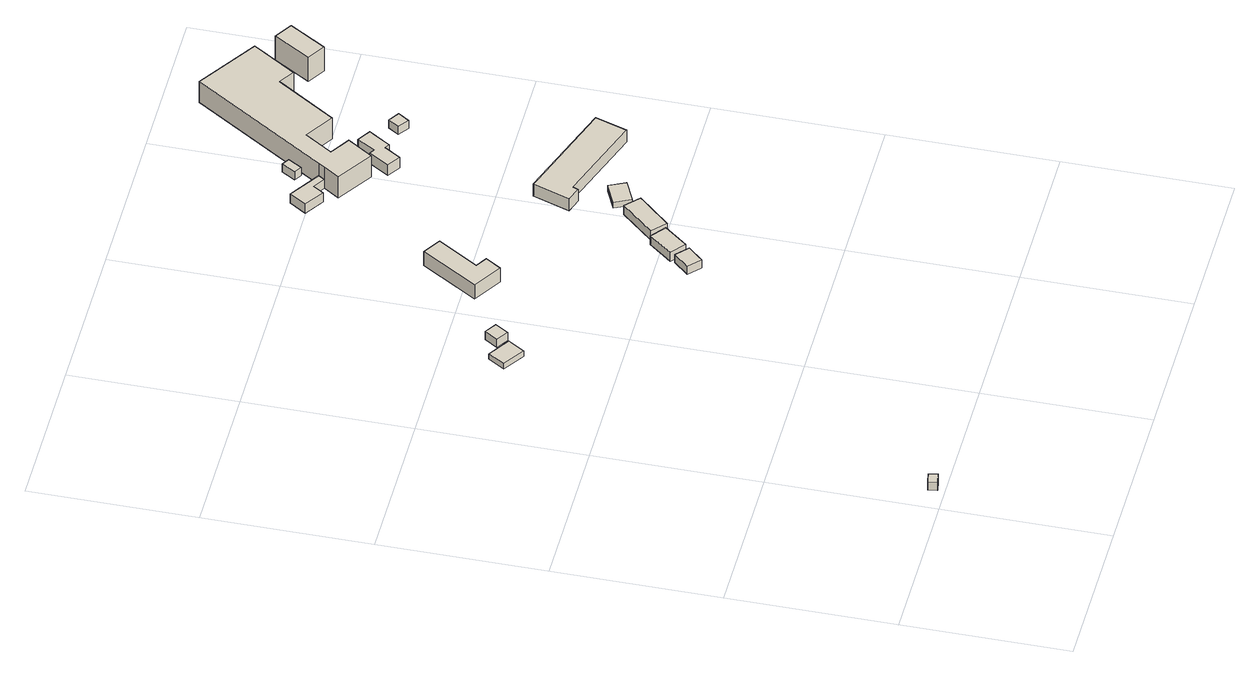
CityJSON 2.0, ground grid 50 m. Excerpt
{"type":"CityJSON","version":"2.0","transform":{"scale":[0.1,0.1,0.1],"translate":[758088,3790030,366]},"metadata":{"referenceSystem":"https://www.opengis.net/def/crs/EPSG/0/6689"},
"CityObjects":{
"building1":{"type":"Building","attributes":{"class":"3001","usage":"461","yearOfConstruction":"0001","measuredHeight":3,"storeysAboveGround":9999,"storeysBelowGround":9999,"LandSlideRiskAttribute.description":"2","LandSlideRiskAttribute.areaType":"1","BuildingDetailAttribute.totalFloorArea":-9999,"BuildingDetailAttribute.buildingFootprintArea":-9999,"BuildingDetailAttribute.buildingStructureType":"611","BuildingDetailAttribute.fireproofStructureType":"1011","BuildingDetailAttribute.landUseType":"231","BuildingDetailAttribute.specifiedBuildingCoverageRate":-9999,"BuildingDetailAttribute.specifiedFloorAreaRate":-9999,"BuildingDetailAttribute.buildingHeight":-9999,"BuildingDetailAttribute.surveyYear":"0001","BuildingIDAttribute.prefecture":"35","BuildingIDAttribute.city":"35215"},"address":[{"country":"日本","locality":"山口県周南市大字鹿野中"}],"geometry":[{"type":"Solid","lod":"1","boundaries":[[[[0,1,2,3]],[[2,4,5,3]],[[1,6,4,2]],[[0,7,6,1]],[[3,5,7,0]],[[4,6,7,5]]]]}]},
"building2":{"type":"Building","attributes":{"class":"3001","usage":"461","yearOfConstruction":"0001","measuredHeight":2,"storeysAboveGround":9999,"storeysBelowGround":9999,"BuildingDetailAttribute.totalFloorArea":-9999,"BuildingDetailAttribute.buildingFootprintArea":-9999,"BuildingDetailAttribute.buildingStructureType":"611","BuildingDetailAttribute.fireproofStructureType":"1011","BuildingDetailAttribute.landUseType":"231","BuildingDetailAttribute.specifiedBuildingCoverageRate":-9999,"BuildingDetailAttribute.specifiedFloorAreaRate":-9999,"BuildingDetailAttribute.buildingHeight":-9999,"BuildingDetailAttribute.surveyYear":"0001","BuildingIDAttribute.prefecture":"35","BuildingIDAttribute.city":"35215"},"address":[{"country":"日本","locality":"山口県周南市大字鹿野中"}],"geometry":[{"type":"Solid","lod":"1","boundaries":[[[[8,9,10,11]],[[10,12,13,11]],[[9,14,12,10]],[[8,15,14,9]],[[11,13,15,8]],[[12,14,15,13]]]]}]},
"building3":{"type":"Building","attributes":{"class":"3001","usage":"461","yearOfConstruction":"0001","measuredHeight":3.4,"storeysAboveGround":9999,"storeysBelowGround":9999,"BuildingDetailAttribute.totalFloorArea":-9999,"BuildingDetailAttribute.buildingFootprintArea":-9999,"BuildingDetailAttribute.buildingStructureType":"611","BuildingDetailAttribute.fireproofStructureType":"1011","BuildingDetailAttribute.landUseType":"231","BuildingDetailAttribute.specifiedBuildingCoverageRate":-9999,"BuildingDetailAttribute.specifiedFloorAreaRate":-9999,"BuildingDetailAttribute.buildingHeight":-9999,"BuildingDetailAttribute.surveyYear":"0001","BuildingIDAttribute.prefecture":"35","BuildingIDAttribute.city":"35215"},"address":[{"country":"日本","locality":"山口県周南市大字鹿野中"}],"geometry":[{"type":"Solid","lod":"1","boundaries":[[[[16,17,18,19]],[[18,20,21,19]],[[17,22,20,18]],[[16,23,22,17]],[[19,21,23,16]],[[20,22,23,21]]]]}]},
"building4":{"type":"Building","attributes":{"class":"3001","usage":"461","yearOfConstruction":"0001","measuredHeight":8.4,"storeysAboveGround":9999,"storeysBelowGround":9999,"BuildingDetailAttribute.totalFloorArea":-9999,"BuildingDetailAttribute.buildingFootprintArea":-9999,"BuildingDetailAttribute.buildingStructureType":"611","BuildingDetailAttribute.fireproofStructureType":"1011","BuildingDetailAttribute.landUseType":"231","BuildingDetailAttribute.specifiedBuildingCoverageRate":-9999,"BuildingDetailAttribute.specifiedFloorAreaRate":-9999,"BuildingDetailAttribute.buildingHeight":-9999,"BuildingDetailAttribute.surveyYear":"0001","BuildingIDAttribute.prefecture":"35","BuildingIDAttribute.city":"35215"},"address":[{"country":"日本","locality":"山口県周南市大字鹿野中"}],"geometry":[{"type":"Solid","lod":"1","boundaries":[[[[24,25,26,27,28,29]],[[28,30,31,29]],[[27,32,30,28]],[[26,33,32,27]],[[25,34,33,26]],[[24,35,34,25]],[[29,31,35,24]],[[30,32,33,34,35,31]]]]}]},
"building5":{"type":"Building","attributes":{"class":"3001","usage":"461","yearOfConstruction":"0001","measuredHeight":3,"storeysAboveGround":9999,"storeysBelowGround":9999,"LandSlideRiskAttribute.description":"1","LandSlideRiskAttribute.areaType":"2","BuildingDetailAttribute.totalFloorArea":-9999,"BuildingDetailAttribute.buildingFootprintArea":-9999,"BuildingDetailAttribute.buildingStructureType":"611","BuildingDetailAttribute.fireproofStructureType":"1011","BuildingDetailAttribute.landUseType":"231","BuildingDetailAttribute.specifiedBuildingCoverageRate":-9999,"BuildingDetailAttribute.specifiedFloorAreaRate":-9999,"BuildingDetailAttribute.buildingHeight":-9999,"BuildingDetailAttribute.surveyYear":"0001","BuildingIDAttribute.prefecture":"35","BuildingIDAttribute.city":"35215"},"address":[{"country":"日本","locality":"山口県周南市大字鹿野中"}],"geometry":[{"type":"Solid","lod":"1","boundaries":[[[[36,37,38,39]],[[38,40,41,39]],[[37,42,40,38]],[[36,43,42,37]],[[39,41,43,36]],[[40,42,43,41]]]]}]},
"building6":{"type":"Building","attributes":{"class":"3001","usage":"461","yearOfConstruction":"0001","measuredHeight":13.9,"storeysAboveGround":9999,"storeysBelowGround":9999,"LandSlideRiskAttribute.description":"1","LandSlideRiskAttribute.areaType":"2","BuildingDetailAttribute.totalFloorArea":-9999,"BuildingDetailAttribute.buildingFootprintArea":-9999,"BuildingDetailAttribute.buildingStructureType":"611","BuildingDetailAttribute.fireproofStructureType":"1011","BuildingDetailAttribute.landUseType":"231","BuildingDetailAttribute.specifiedBuildingCoverageRate":-9999,"BuildingDetailAttribute.specifiedFloorAreaRate":-9999,"BuildingDetailAttribute.buildingHeight":-9999,"BuildingDetailAttribute.surveyYear":"0001","BuildingIDAttribute.prefecture":"35","BuildingIDAttribute.city":"35215"},"address":[{"country":"日本","locality":"山口県周南市大字鹿野中"}],"geometry":[{"type":"Solid","lod":"1","boundaries":[[[[44,45,46,47]],[[46,48,49,47]],[[45,50,48,46]],[[44,51,50,45]],[[47,49,51,44]],[[48,50,51,49]]]]}]},
"building7":{"type":"Building","attributes":{"class":"3001","usage":"461","yearOfConstruction":"0001","measuredHeight":12.7,"storeysAboveGround":9999,"storeysBelowGround":9999,"LandSlideRiskAttribute.description":"1","LandSlideRiskAttribute.areaType":"2","BuildingDetailAttribute.totalFloorArea":-9999,"BuildingDetailAttribute.buildingFootprintArea":-9999,"BuildingDetailAttribute.buildingStructureType":"611","BuildingDetailAttribute.fireproofStructureType":"1011","BuildingDetailAttribute.landUseType":"231","BuildingDetailAttribute.specifiedBuildingCoverageRate":-9999,"BuildingDetailAttribute.specifiedFloorAreaRate":-9999,"BuildingDetailAttribute.buildingHeight":-9999,"BuildingDetailAttribute.surveyYear":"0001","BuildingIDAttribute.prefecture":"35","BuildingIDAttribute.city":"35215"},"address":[{"country":"日本","locality":"山口県周南市大字鹿野中"}],"geometry":[{"type":"Solid","lod":"1","boundaries":[[[[52,53,54,55]],[[54,56,57,55]],[[53,58,56,54]],[[52,59,58,53]],[[55,57,59,52]],[[56,58,59,57]]]]}]},
"building8":{"type":"Building","attributes":{"class":"3003","usage":"461","yearOfConstruction":"0001","measuredHeight":3.7,"storeysAboveGround":9999,"storeysBelowGround":9999,"BuildingDetailAttribute.totalFloorArea":-9999,"BuildingDetailAttribute.buildingFootprintArea":-9999,"BuildingDetailAttribute.buildingStructureType":"611","BuildingDetailAttribute.fireproofStructureType":"1011","BuildingDetailAttribute.landUseType":"231","BuildingDetailAttribute.specifiedBuildingCoverageRate":-9999,"BuildingDetailAttribute.specifiedFloorAreaRate":-9999,"BuildingDetailAttribute.buildingHeight":-9999,"BuildingDetailAttribute.surveyYear":"0001","BuildingIDAttribute.prefecture":"35","BuildingIDAttribute.city":"35215"},"address":[{"country":"日本","locality":"山口県周南市大字鹿野中"}],"geometry":[{"type":"Solid","lod":"1","boundaries":[[[[60,61,62,63,64,65]],[[64,66,67,65]],[[63,68,66,64]],[[62,69,68,63]],[[61,70,69,62]],[[60,71,70,61]],[[65,67,71,60]],[[66,68,69,70,71,67]]]]}]},
"building9":{"type":"Building","attributes":{"class":"3001","usage":"461","yearOfConstruction":"0001","measuredHeight":11.7,"storeysAboveGround":9999,"storeysBelowGround":9999,"LandSlideRiskAttribute.description":"1","LandSlideRiskAttribute.areaType":"2","BuildingDetailAttribute.totalFloorArea":-9999,"BuildingDetailAttribute.buildingFootprintArea":-9999,"BuildingDetailAttribute.buildingStructureType":"611","BuildingDetailAttribute.fireproofStructureType":"1011","BuildingDetailAttribute.landUseType":"231","BuildingDetailAttribute.specifiedBuildingCoverageRate":-9999,"BuildingDetailAttribute.specifiedFloorAreaRate":-9999,"BuildingDetailAttribute.buildingHeight":-9999,"BuildingDetailAttribute.surveyYear":"0001","BuildingIDAttribute.prefecture":"35","BuildingIDAttribute.city":"35215"},"address":[{"country":"日本","locality":"山口県周南市大字鹿野中"}],"geometry":[{"type":"Solid","lod":"1","boundaries":[[[[72,73,74,75]],[[74,76,77,75]],[[73,78,76,74]],[[72,79,78,73]],[[75,77,79,72]],[[76,78,79,77]]]]}]},
"building10":{"type":"Building","attributes":{"class":"3001","usage":"461","yearOfConstruction":"0001","measuredHeight":3,"storeysAboveGround":9999,"storeysBelowGround":9999,"BuildingDetailAttribute.totalFloorArea":-9999,"BuildingDetailAttribute.buildingFootprintArea":-9999,"BuildingDetailAttribute.buildingStructureType":"611","BuildingDetailAttribute.fireproofStructureType":"1011","BuildingDetailAttribute.landUseType":"231","BuildingDetailAttribute.specifiedBuildingCoverageRate":-9999,"BuildingDetailAttribute.specifiedFloorAreaRate":-9999,"BuildingDetailAttribute.buildingHeight":-9999,"BuildingDetailAttribute.surveyYear":"0001","BuildingIDAttribute.prefecture":"35","BuildingIDAttribute.city":"35215"},"address":[{"country":"日本","locality":"山口県周南市大字鹿野中"}],"geometry":[{"type":"Solid","lod":"1","boundaries":[[[[80,81,82,83]],[[82,84,85,83]],[[81,86,84,82]],[[80,87,86,81]],[[83,85,87,80]],[[84,86,87,85]]]]}]},
"building11":{"type":"Building","attributes":{"class":"3001","usage":"461","yearOfConstruction":"0001","measuredHeight":11.1,"storeysAboveGround":9999,"storeysBelowGround":9999,"BuildingDetailAttribute.totalFloorArea":-9999,"BuildingDetailAttribute.buildingFootprintArea":-9999,"BuildingDetailAttribute.buildingStructureType":"611","BuildingDetailAttribute.fireproofStructureType":"1011","BuildingDetailAttribute.landUseType":"231","BuildingDetailAttribute.specifiedBuildingCoverageRate":-9999,"BuildingDetailAttribute.specifiedFloorAreaRate":-9999,"BuildingDetailAttribute.buildingHeight":-9999,"BuildingDetailAttribute.surveyYear":"0001","BuildingIDAttribute.prefecture":"35","BuildingIDAttribute.city":"35215"},"address":[{"country":"日本","locality":"山口県周南市大字鹿野中"}],"geometry":[{"type":"Solid","lod":"1","boundaries":[[[[88,89,90,91,92,93,94,95]],[[94,96,97,95]],[[93,98,96,94]],[[92,99,98,93]],[[91,100,99,92]],[[90,101,100,91]],[[89,102,101,90]],[[88,103,102,89]],[[95,97,103,88]],[[96,98,99,100,101,102,103,97]]]]}]},
"building12":{"type":"Building","attributes":{"class":"3001","usage":"461","yearOfConstruction":"0001","measuredHeight":13.2,"storeysAboveGround":9999,"storeysBelowGround":9999,"LandSlideRiskAttribute.description":"1","LandSlideRiskAttribute.areaType":"2","BuildingDetailAttribute.totalFloorArea":-9999,"BuildingDetailAttribute.buildingFootprintArea":-9999,"BuildingDetailAttribute.buildingStructureType":"611","BuildingDetailAttribute.fireproofStructureType":"1011","BuildingDetailAttribute.landUseType":"231","BuildingDetailAttribute.specifiedBuildingCoverageRate":-9999,"BuildingDetailAttribute.specifiedFloorAreaRate":-9999,"BuildingDetailAttribute.buildingHeight":-9999,"BuildingDetailAttribute.surveyYear":"0001","BuildingIDAttribute.prefecture":"35","BuildingIDAttribute.city":"35215"},"address":[{"country":"日本","locality":"山口県周南市大字鹿野中"}],"geometry":[{"type":"Solid","lod":"1","boundaries":[[[[104,105,106,107,108,109]],[[108,110,111,109]],[[107,112,110,108]],[[106,113,112,107]],[[105,114,113,106]],[[104,115,114,105]],[[109,111,115,104]],[[110,112,113,114,115,111]]]]}]},
"building13":{"type":"Building","attributes":{"class":"3001","usage":"461","yearOfConstruction":"0001","measuredHeight":3,"storeysAboveGround":9999,"storeysBelowGround":9999,"BuildingDetailAttribute.totalFloorArea":-9999,"BuildingDetailAttribute.buildingFootprintArea":-9999,"BuildingDetailAttribute.buildingStructureType":"611","BuildingDetailAttribute.fireproofStructureType":"1011","BuildingDetailAttribute.landUseType":"231","BuildingDetailAttribute.specifiedBuildingCoverageRate":-9999,"BuildingDetailAttribute.specifiedFloorAreaRate":-9999,"BuildingDetailAttribute.buildingHeight":-9999,"BuildingDetailAttribute.surveyYear":"0001","BuildingIDAttribute.prefecture":"35","BuildingIDAttribute.city":"35215"},"address":[{"country":"日本","locality":"山口県周南市大字鹿野中"}],"geometry":[{"type":"Solid","lod":"1","boundaries":[[[[116,117,118,119]],[[118,120,121,119]],[[117,122,120,118]],[[116,123,122,117]],[[119,121,123,116]],[[120,122,123,121]]]]}]},
"building14":{"type":"Building","attributes":{"class":"3001","usage":"461","yearOfConstruction":"0001","measuredHeight":12.9,"storeysAboveGround":9999,"storeysBelowGround":9999,"BuildingDetailAttribute.totalFloorArea":-9999,"BuildingDetailAttribute.buildingFootprintArea":-9999,"BuildingDetailAttribute.buildingStructureType":"611","BuildingDetailAttribute.fireproofStructureType":"1011","BuildingDetailAttribute.landUseType":"231","BuildingDetailAttribute.specifiedBuildingCoverageRate":-9999,"BuildingDetailAttribute.specifiedFloorAreaRate":-9999,"BuildingDetailAttribute.buildingHeight":-9999,"BuildingDetailAttribute.surveyYear":"0001","BuildingIDAttribute.prefecture":"35","BuildingIDAttribute.city":"35215"},"address":[{"country":"日本","locality":"山口県周南市大字鹿野中"}],"geometry":[{"type":"Solid","lod":"1","boundaries":[[[[124,125,126,127,128,129,130,131,132,133,134,135]],[[134,136,137,135]],[[133,138,136,134]],[[132,139,138,133]],[[131,140,139,132]],[[130,141,140,131]],[[129,142,141,130]],[[128,143,142,129]],[[127,144,143,128]],[[126,145,144,127]],[[125,146,145,126]],[[124,147,146,125]],[[135,137,147,124]],[[136,138,139,140,141,142,143,144,145,146,147,137]]]]}]},
"building15":{"type":"Building","attributes":{"class":"3001","usage":"461","yearOfConstruction":"0001","measuredHeight":9.1,"storeysAboveGround":9999,"storeysBelowGround":9999,"BuildingDetailAttribute.totalFloorArea":-9999,"BuildingDetailAttribute.buildingFootprintArea":-9999,"BuildingDetailAttribute.buildingStructureType":"611","BuildingDetailAttribute.fireproofStructureType":"1011","BuildingDetailAttribute.landUseType":"231","BuildingDetailAttribute.specifiedBuildingCoverageRate":-9999,"BuildingDetailAttribute.specifiedFloorAreaRate":-9999,"BuildingDetailAttribute.buildingHeight":-9999,"BuildingDetailAttribute.surveyYear":"0001","BuildingIDAttribute.prefecture":"35","BuildingIDAttribute.city":"35215"},"address":[{"country":"日本","locality":"山口県周南市大字鹿野中"}],"geometry":[{"type":"Solid","lod":"1","boundaries":[[[[148,149,150,151]],[[150,152,153,151]],[[149,154,152,150]],[[148,155,154,149]],[[151,153,155,148]],[[152,154,155,153]]]]}]}
},
"vertices":[
[11,6,61],[6,34,61],[40,40,61],[46,13,61],[40,40,91],[46,13,91],[6,34,91],[11,6,91],
[235,1243,121],[170,1285,121],[201,1335,121],[267,1293,121],[201,1335,141],[267,1293,141],[170,1285,141],[235,1243,141],
[290,1302,121],[254,1325,121],[280,1364,121],[315,1341,121],[280,1364,151],[315,1341,151],[254,1325,151],[290,1302,151],
[526,1446,116],[560,1425,116],[530,1378,116],[444,1432,116],[550,1602,116],[603,1569,116],[550,1602,168],[603,1569,168],[444,1432,168],[530,1378,168],[560,1425,168],[526,1446,168],
[826,870,15],[790,903,15],[831,948,15],[867,915,15],[831,948,45],[867,915,45],[790,903,45],[826,870,45],
[879,928,12],[836,962,12],[892,1032,12],[935,998,12],[892,1032,45],[935,998,45],[836,962,45],[879,928,45],
[952,998,12],[911,1036,12],[999,1133,12],[1040,1094,12],[999,1133,46],[1040,1094,46],[911,1036,46],[952,998,46],
[821,1949,99],[786,1971,99],[766,1940,99],[708,1978,99],[741,2028,99],[833,1968,99],[741,2028,133],[833,1968,133],[708,1978,133],[766,1940,133],[786,1971,133],[821,1949,133],
[1044,1119,10],[1021,1168,10],[1088,1199,10],[1111,1150,10],[1088,1199,31],[1111,1150,31],[1021,1168,31],[1044,1119,31],
[858,2024,101],[836,2038,101],[861,2079,101],[883,2065,101],[861,2079,131],[883,2065,131],[836,2038,131],[858,2024,131],
[995,1803,102],[981,1812,102],[950,1763,102],[911,1788,102],[950,1849,102],[964,1840,102],[998,1894,102],[1037,1869,102],[998,1894,141],[1037,1869,141],[964,1840,141],[950,1849,141],[911,1788,141],[950,1763,141],[981,1812,141],[995,1803,141],
[1310,1197,1],[1043,1288,1],[1037,1273,1],[992,1288,1],[1030,1399,1],[1342,1293,1],[1030,1399,45],[1342,1293,45],[992,1288,45],[1037,1273,45],[1043,1288,45],[1310,1197,45],
[1114,1776,105],[1082,1798,105],[1104,1830,105],[1136,1809,105],[1104,1830,135],[1136,1809,135],[1082,1798,135],[1114,1776,135],
[1189,2122,101],[1143,2152,101],[1027,1974,101],[942,2029,101],[888,1946,101],[947,1908,101],[897,1832,101],[789,1902,101],[821,1949,101],[833,1968,101],[1094,2370,101],[1274,2253,101],[1094,2370,179],[1274,2253,179],[833,1968,179],[821,1949,179],[789,1902,179],[897,1832,179],[947,1908,179],[888,1946,179],[942,2029,179],[1027,1974,179],[1143,2152,179],[1189,2122,179],
[1301,2061,101],[1248,2094,101],[1316,2204,101],[1369,2171,101],[1316,2204,190],[1369,2171,190],[1248,2094,190],[1301,2061,190]
]}
